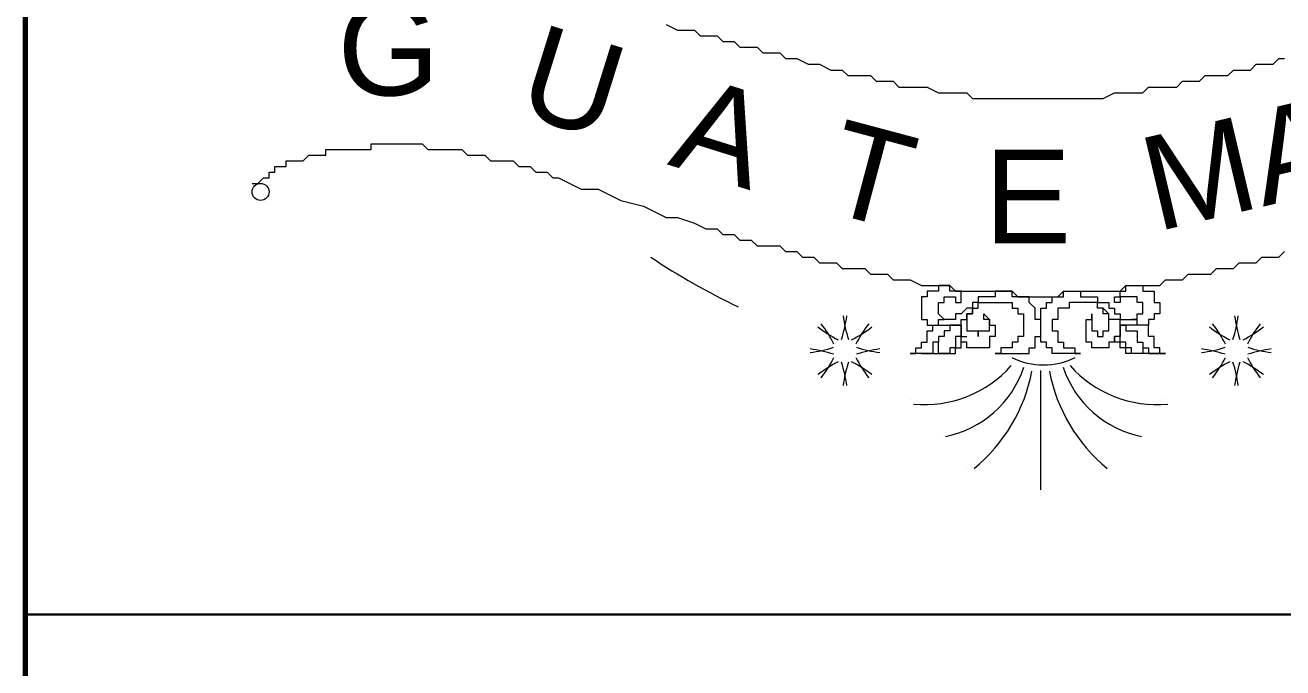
# Model space of a CAD drawing. Header units: millimetres. Extents: x 2290 to 2376, y 1743 to 1875.
# Drawn here: x 2301.54 to 2305.296, y 1864.787 to 1866.707 of the extents above; entities that cross this region are included whole.
import ezdxf

# ---------------------------------------------------------------- set-up
doc = ezdxf.new("R2010")
doc.units = ezdxf.units.MM
for name, color, linetype in [('PDF_0', 7, 'Continuous'), ('PDF_FORMATO', 7, 'Continuous'), ('PDF_Text', 7, 'Continuous')]:
    doc.layers.add(name, color=color, linetype=linetype)
doc.styles.add('PDF TimesNewRomanPS-BoldMT', font='arial.ttf')

msp = doc.modelspace()

# ---------------------------------------------------------------- linework, layer by layer
at = {"layer": 'PDF_0', "lineweight": 70}
msp.add_lwpolyline([(2301.5396, 1870.944), (2301.5396, 1746.9868), (2371.9221, 1746.9868), (2371.9221, 1870.944)], close=True, dxfattribs=at)
at = {"layer": 'PDF_0', "lineweight": 9}
for points in [[(2303.4542, 1866.7082), (2303.488, 1866.6912), (2303.5219, 1866.6912), (2303.5389, 1866.6912), (2303.5558, 1866.6743), (2303.5728, 1866.6743), (2303.6067, 1866.6743), (2303.6236, 1866.6574), (2303.6405, 1866.6574), (2303.6575, 1866.6574), (2303.6744, 1866.6404), (2303.7083, 1866.6404), (2303.7253, 1866.6404), (2303.7422, 1866.6235), (2303.7591, 1866.6235), (2303.793, 1866.6235), (2303.81, 1866.6065), (2303.8269, 1866.6065), (2303.8439, 1866.6065), (2303.8777, 1866.5896), (2303.8947, 1866.5896), (2303.9116, 1866.5896), (2303.9455, 1866.5726), (2303.9625, 1866.5726), (2303.9794, 1866.5726), (2303.9963, 1866.5557), (2304.0302, 1866.5557), (2304.0472, 1866.5557), (2304.0641, 1866.5557), (2304.0811, 1866.5388), (2304.115, 1866.5388), (2304.1319, 1866.5388), (2304.1488, 1866.5218), (2304.1827, 1866.5218), (2304.1997, 1866.5218), (2304.2166, 1866.5218), (2304.2336, 1866.5218), (2304.2674, 1866.5049), (2304.2844, 1866.5049), (2304.3013, 1866.5049), (2304.3352, 1866.5049), (2304.3522, 1866.5049), (2304.3691, 1866.4879), (2304.386, 1866.4879), (2304.4199, 1866.4879), (2304.4369, 1866.4879), (2304.4538, 1866.4879), (2304.4708, 1866.4879), (2304.4877, 1866.4879), (2304.5046, 1866.4879), (2304.5216, 1866.4879), (2304.5385, 1866.4879), (2304.5555, 1866.4879), (2304.5724, 1866.4879), (2304.5894, 1866.4879), (2304.6063, 1866.4879), (2304.6233, 1866.4879), (2304.6402, 1866.4879), (2304.6571, 1866.4879), (2304.6741, 1866.4879), (2304.691, 1866.4879), (2304.708, 1866.4879), (2304.7249, 1866.4879), (2304.7419, 1866.4879), (2304.7588, 1866.4879), (2304.7927, 1866.5049), (2304.8096, 1866.5049), (2304.8266, 1866.5049), (2304.8435, 1866.5049), (2304.8774, 1866.5049), (2304.8943, 1866.5218), (2304.9113, 1866.5218), (2304.9452, 1866.5218), (2304.9621, 1866.5218), (2304.9791, 1866.5218), (2304.996, 1866.5388), (2305.0299, 1866.5388), (2305.0468, 1866.5388), (2305.0638, 1866.5557), (2305.0977, 1866.5557), (2305.1146, 1866.5557), (2305.1316, 1866.5557), (2305.1485, 1866.5726), (2305.1824, 1866.5726), (2305.1993, 1866.5726), (2305.2163, 1866.5896), (2305.2332, 1866.5896), (2305.2671, 1866.5896), (2305.284, 1866.6065), (2305.301, 1866.6065)], [(2302.2173, 1866.2338), (2302.2342, 1866.2338), (2302.2512, 1866.2507), (2302.2681, 1866.2507), (2302.2681, 1866.2677), (2302.2851, 1866.2677), (2302.2851, 1866.2846), (2302.302, 1866.2846), (2302.319, 1866.2846), (2302.319, 1866.3016), (2302.3359, 1866.3016), (2302.3528, 1866.3016), (2302.3698, 1866.3016), (2302.3867, 1866.3185), (2302.4037, 1866.3185), (2302.4206, 1866.3185), (2302.4376, 1866.3185), (2302.4376, 1866.3354), (2302.4545, 1866.3354), (2302.4715, 1866.3354), (2302.4884, 1866.3354), (2302.5053, 1866.3354), (2302.5223, 1866.3354), (2302.5392, 1866.3354), (2302.5562, 1866.3354), (2302.5731, 1866.3354), (2302.5731, 1866.3524), (2302.5901, 1866.3524), (2302.607, 1866.3524), (2302.6239, 1866.3524), (2302.6409, 1866.3524), (2302.6578, 1866.3524), (2302.6748, 1866.3524), (2302.6917, 1866.3524), (2302.7087, 1866.3524), (2302.7256, 1866.3524), (2302.7425, 1866.3354), (2302.7595, 1866.3354), (2302.7764, 1866.3354), (2302.7934, 1866.3354), (2302.8103, 1866.3354), (2302.8273, 1866.3354), (2302.8442, 1866.3354), (2302.8611, 1866.3185), (2302.8781, 1866.3185), (2302.895, 1866.3185), (2302.912, 1866.3185), (2302.9289, 1866.3016), (2302.9459, 1866.3016), (2302.9628, 1866.3016), (2302.9967, 1866.3016), (2303.0136, 1866.2846), (2303.0306, 1866.2846), (2303.0475, 1866.2846), (2303.0645, 1866.2677), (2303.0814, 1866.2677), (2303.0984, 1866.2677), (2303.1153, 1866.2507), (2303.1322, 1866.2507), (2303.1661, 1866.2338), (2303.2, 1866.2168), (2303.2508, 1866.2168), (2303.2847, 1866.1999), (2303.3186, 1866.1829), (2303.3864, 1866.166), (2303.4203, 1866.1491), (2303.4542, 1866.1321), (2303.488, 1866.1321), (2303.5389, 1866.1152), (2303.5728, 1866.0982), (2303.5897, 1866.0982), (2303.6067, 1866.0982), (2303.6236, 1866.0813), (2303.6405, 1866.0813), (2303.6575, 1866.0813), (2303.6744, 1866.0643), (2303.6914, 1866.0643), (2303.7083, 1866.0643), (2303.7253, 1866.0474), (2303.7422, 1866.0474), (2303.7591, 1866.0474), (2303.793, 1866.0474), (2303.81, 1866.0305), (2303.8269, 1866.0305), (2303.8439, 1866.0305), (2303.8608, 1866.0135), (2303.8777, 1866.0135), (2303.8947, 1866.0135), (2303.9116, 1865.9966), (2303.9286, 1865.9966), (2303.9455, 1865.9966), (2303.9625, 1865.9966), (2303.9794, 1865.9796), (2304.0133, 1865.9796), (2304.0302, 1865.9796), (2304.0472, 1865.9796), (2304.0641, 1865.9627), (2304.0811, 1865.9627), (2304.098, 1865.9627), (2304.115, 1865.9627), (2304.1319, 1865.9457), (2304.1488, 1865.9457), (2304.1658, 1865.9457), (2304.1827, 1865.9457), (2304.2166, 1865.9288), (2304.2336, 1865.9288), (2304.2505, 1865.9288), (2304.2674, 1865.9288), (2304.2844, 1865.9288), (2304.3013, 1865.9288), (2304.3183, 1865.9119), (2304.3352, 1865.9119), (2304.3522, 1865.9119), (2304.386, 1865.9119), (2304.403, 1865.9119), (2304.4199, 1865.9119), (2304.4369, 1865.9119), (2304.4538, 1865.9119), (2304.4708, 1865.9119), (2304.4877, 1865.9119), (2304.5046, 1865.8949), (2304.5216, 1865.8949), (2304.5385, 1865.8949), (2304.5555, 1865.8949), (2304.5724, 1865.8949), (2304.5894, 1865.8949), (2304.6063, 1865.8949), (2304.6233, 1865.8949), (2304.6402, 1865.9119), (2304.6571, 1865.9119), (2304.6741, 1865.9119), (2304.708, 1865.9119), (2304.7249, 1865.9119), (2304.7419, 1865.9119), (2304.7588, 1865.9119), (2304.7757, 1865.9119), (2304.7927, 1865.9119), (2304.8096, 1865.9119), (2304.8266, 1865.9288), (2304.8435, 1865.9288), (2304.8774, 1865.9288), (2304.8943, 1865.9288), (2304.9113, 1865.9288), (2304.9282, 1865.9288), (2304.9452, 1865.9457), (2304.9621, 1865.9457), (2304.9791, 1865.9457), (2304.996, 1865.9457), (2305.0129, 1865.9627), (2305.0299, 1865.9627), (2305.0638, 1865.9627), (2305.0807, 1865.9627), (2305.0977, 1865.9796), (2305.1146, 1865.9796), (2305.1316, 1865.9796), (2305.1485, 1865.9796), (2305.1654, 1865.9966), (2305.1824, 1865.9966), (2305.1993, 1865.9966), (2305.2163, 1865.9966), (2305.2332, 1866.0135), (2305.2671, 1866.0135), (2305.284, 1866.0135), (2305.301, 1866.0305)], [(2304.3691, 1865.861), (2304.3691, 1865.8441), (2304.3522, 1865.8441), (2304.3522, 1865.8271), (2304.3522, 1865.8102), (2304.3522, 1865.7933), (2304.3691, 1865.7933), (2304.386, 1865.7933), (2304.386, 1865.7763), (2304.386, 1865.7933), (2304.403, 1865.7933), (2304.4199, 1865.7933), (2304.4199, 1865.8102), (2304.4199, 1865.8271), (2304.403, 1865.8271), (2304.403, 1865.8441), (2304.4199, 1865.8271), (2304.4199, 1865.8102), (2304.4369, 1865.8102), (2304.4369, 1865.7933), (2304.4369, 1865.7763), (2304.4199, 1865.7763), (2304.4199, 1865.7594), (2304.4199, 1865.7424), (2304.403, 1865.7424), (2304.386, 1865.7424), (2304.3691, 1865.7424), (2304.3522, 1865.7424), (2304.3522, 1865.7594), (2304.3352, 1865.7594), (2304.3352, 1865.7763), (2304.3352, 1865.7933), (2304.3352, 1865.8102), (2304.3183, 1865.8102), (2304.3013, 1865.8102), (2304.3013, 1865.7933), (2304.2844, 1865.7933), (2304.2844, 1865.7763), (2304.2674, 1865.7763), (2304.2674, 1865.7594), (2304.2505, 1865.7594), (2304.2505, 1865.7424), (2304.2505, 1865.7255), (2304.2336, 1865.7255), (2304.2166, 1865.7255), (2304.1997, 1865.7255), (2304.1827, 1865.7255), (2304.1997, 1865.7255), (2304.1997, 1865.7424), (2304.2166, 1865.7424), (2304.2166, 1865.7594), (2304.2336, 1865.7594), (2304.2336, 1865.7763), (2304.2336, 1865.7933), (2304.2505, 1865.7933), (2304.2505, 1865.8102), (2304.2674, 1865.8102), (2304.2674, 1865.8271), (2304.2844, 1865.8271)], [(2304.8774, 1865.7594), (2304.8774, 1865.7424), (2304.8774, 1865.7255), (2304.8605, 1865.7255), (2304.8435, 1865.7255), (2304.8435, 1865.7424), (2304.8266, 1865.7424), (2304.8266, 1865.7594), (2304.8096, 1865.7594), (2304.8096, 1865.7763), (2304.8096, 1865.7933), (2304.8096, 1865.8102), (2304.8096, 1865.7933), (2304.8096, 1865.7763), (2304.7927, 1865.7763), (2304.7927, 1865.7594), (2304.7757, 1865.7594), (2304.7757, 1865.7424), (2304.7588, 1865.7424), (2304.7419, 1865.7424), (2304.7249, 1865.7424), (2304.7249, 1865.7594), (2304.708, 1865.7594), (2304.708, 1865.7763), (2304.708, 1865.7933), (2304.708, 1865.8102), (2304.708, 1865.8271), (2304.7249, 1865.8271), (2304.7249, 1865.8441), (2304.7249, 1865.8271), (2304.7249, 1865.8102), (2304.7249, 1865.7933), (2304.7419, 1865.7933), (2304.7419, 1865.7763), (2304.7588, 1865.7763), (2304.7588, 1865.7933), (2304.7757, 1865.7933), (2304.7757, 1865.8102), (2304.7757, 1865.8271), (2304.7757, 1865.8441), (2304.7588, 1865.861)], [(2304.3352, 1865.8102), (2304.3352, 1865.7933), (2304.3352, 1865.7763), (2304.3183, 1865.7763), (2304.3183, 1865.7594), (2304.3183, 1865.7424), (2304.3013, 1865.7424), (2304.3013, 1865.7255), (2304.2844, 1865.7255), (2304.2674, 1865.7255), (2304.2674, 1865.7424), (2304.2674, 1865.7594)], [(2304.8096, 1865.8102), (2304.8266, 1865.8102), (2304.8266, 1865.7933), (2304.8435, 1865.7933), (2304.8605, 1865.7933), (2304.8605, 1865.7763), (2304.8605, 1865.7594), (2304.8774, 1865.7594), (2304.8774, 1865.7424), (2304.8943, 1865.7424), (2304.8943, 1865.7255), (2304.9113, 1865.7255), (2304.9282, 1865.7255), (2304.9452, 1865.7255), (2304.9282, 1865.7255), (2304.9282, 1865.7424), (2304.9113, 1865.7424), (2304.9113, 1865.7594), (2304.9113, 1865.7763), (2304.8943, 1865.7763), (2304.8943, 1865.7933), (2304.8943, 1865.8102), (2304.8774, 1865.8102), (2304.8605, 1865.8102), (2304.8605, 1865.8271), (2304.8435, 1865.8271)], [(2304.2166, 1865.7255), (2304.2336, 1865.7255), (2304.2505, 1865.7255), (2304.2674, 1865.7255), (2304.2844, 1865.7255), (2304.3013, 1865.7255), (2304.3183, 1865.7255), (2304.3183, 1865.7424), (2304.3352, 1865.7424), (2304.3352, 1865.7594), (2304.3352, 1865.7763), (2304.3522, 1865.7763)], [(2304.9282, 1865.7255), (2304.9113, 1865.7255), (2304.8943, 1865.7255), (2304.8774, 1865.7255), (2304.8605, 1865.7255), (2304.8435, 1865.7255), (2304.8266, 1865.7255), (2304.8266, 1865.7424), (2304.8096, 1865.7424), (2304.8096, 1865.7594), (2304.7927, 1865.7594), (2304.7927, 1865.7763)], [(2304.5724, 1865.3188), (2304.5724, 1865.6746)], [(2304.1827, 1865.5899), (2304.1827, 1865.5899)], [(2304.9452, 1865.5899), (2304.9452, 1865.5899)], [(2304.2674, 1865.4883), (2304.2674, 1865.4883)], [(2304.8605, 1865.4883), (2304.8605, 1865.4883)], [(2304.3522, 1865.3866), (2304.3522, 1865.3866)], [(2304.7757, 1865.3866), (2304.7757, 1865.3866)], [(2304.5724, 1865.3019), (2304.5724, 1865.3019)]]:
    msp.add_lwpolyline(points, dxfattribs=at)
for points in [[(2304.4369, 1865.7255), (2304.4538, 1865.7255), (2304.4708, 1865.7255), (2304.4877, 1865.7255), (2304.5046, 1865.7255), (2304.5216, 1865.7255), (2304.5385, 1865.7255), (2304.5385, 1865.7424), (2304.5555, 1865.7424), (2304.5555, 1865.7594), (2304.5555, 1865.7763), (2304.5724, 1865.7763), (2304.5724, 1865.7933), (2304.5724, 1865.8102), (2304.5724, 1865.8271), (2304.5555, 1865.8271), (2304.5555, 1865.8441), (2304.5555, 1865.861), (2304.5385, 1865.878), (2304.5385, 1865.8949), (2304.5216, 1865.8949), (2304.5046, 1865.8949), (2304.4877, 1865.8949), (2304.4877, 1865.9119), (2304.4708, 1865.9119), (2304.4538, 1865.9119), (2304.4369, 1865.9119), (2304.4369, 1865.8949), (2304.4199, 1865.8949), (2304.403, 1865.8949), (2304.386, 1865.8949), (2304.386, 1865.878), (2304.3691, 1865.878), (2304.3691, 1865.861), (2304.3522, 1865.861), (2304.3352, 1865.8441), (2304.3183, 1865.8441), (2304.3183, 1865.8271), (2304.3013, 1865.8271), (2304.2844, 1865.8271), (2304.2674, 1865.8441), (2304.2674, 1865.861), (2304.2674, 1865.878), (2304.2844, 1865.878), (2304.2844, 1865.8949), (2304.3013, 1865.8949), (2304.3183, 1865.8949), (2304.3183, 1865.878), (2304.3352, 1865.878), (2304.3352, 1865.8949), (2304.3352, 1865.9119), (2304.3183, 1865.9119), (2304.3013, 1865.9119), (2304.3013, 1865.9288), (2304.2844, 1865.9288), (2304.2674, 1865.9288), (2304.2674, 1865.9119), (2304.2505, 1865.9119), (2304.2336, 1865.9119), (2304.2336, 1865.8949), (2304.2166, 1865.8949), (2304.2166, 1865.878), (2304.2166, 1865.861), (2304.2166, 1865.8441), (2304.2166, 1865.8271), (2304.2336, 1865.8271), (2304.2336, 1865.8102), (2304.2505, 1865.8102), (2304.2674, 1865.8102), (2304.2844, 1865.8102), (2304.3013, 1865.8102), (2304.3183, 1865.8102), (2304.3352, 1865.8102), (2304.3352, 1865.8271), (2304.3522, 1865.8271), (2304.3522, 1865.8441), (2304.3691, 1865.8441), (2304.3691, 1865.861), (2304.386, 1865.861), (2304.386, 1865.878), (2304.403, 1865.878), (2304.4199, 1865.878), (2304.4369, 1865.878), (2304.4538, 1865.878), (2304.4708, 1865.878), (2304.4877, 1865.878), (2304.4877, 1865.861), (2304.5046, 1865.861), (2304.5046, 1865.8441), (2304.5216, 1865.8441), (2304.5216, 1865.8271), (2304.5216, 1865.8102), (2304.5216, 1865.7933), (2304.5216, 1865.7763), (2304.5046, 1865.7763), (2304.5046, 1865.7594), (2304.4877, 1865.7594), (2304.4877, 1865.7424), (2304.4708, 1865.7424), (2304.4538, 1865.7424), (2304.4538, 1865.7255)], [(2304.691, 1865.7255), (2304.6741, 1865.7255), (2304.6571, 1865.7255), (2304.6402, 1865.7255), (2304.6233, 1865.7255), (2304.6063, 1865.7255), (2304.6063, 1865.7424), (2304.5894, 1865.7424), (2304.5894, 1865.7594), (2304.5724, 1865.7594), (2304.5724, 1865.7763), (2304.5724, 1865.7933), (2304.5724, 1865.8102), (2304.5724, 1865.8271), (2304.5724, 1865.8441), (2304.5724, 1865.861), (2304.5894, 1865.861), (2304.5894, 1865.878), (2304.6063, 1865.878), (2304.6063, 1865.8949), (2304.6233, 1865.8949), (2304.6402, 1865.8949), (2304.6402, 1865.9119), (2304.6571, 1865.9119), (2304.6741, 1865.9119), (2304.691, 1865.9119), (2304.691, 1865.8949), (2304.708, 1865.8949), (2304.7249, 1865.8949), (2304.7419, 1865.8949), (2304.7419, 1865.878), (2304.7588, 1865.878), (2304.7757, 1865.878), (2304.7757, 1865.861), (2304.7927, 1865.861), (2304.7927, 1865.8441), (2304.8096, 1865.8441), (2304.8096, 1865.8271), (2304.8266, 1865.8271), (2304.8435, 1865.8271), (2304.8605, 1865.8271), (2304.8605, 1865.8441), (2304.8774, 1865.8441), (2304.8774, 1865.861), (2304.8774, 1865.878), (2304.8605, 1865.878), (2304.8605, 1865.8949), (2304.8435, 1865.8949), (2304.8266, 1865.8949), (2304.8096, 1865.8949), (2304.8096, 1865.878), (2304.7927, 1865.878), (2304.7927, 1865.8949), (2304.8096, 1865.8949), (2304.8096, 1865.9119), (2304.8266, 1865.9119), (2304.8266, 1865.9288), (2304.8435, 1865.9288), (2304.8605, 1865.9288), (2304.8774, 1865.9288), (2304.8774, 1865.9119), (2304.8943, 1865.9119), (2304.9113, 1865.9119), (2304.9113, 1865.8949), (2304.9113, 1865.878), (2304.9282, 1865.878), (2304.9282, 1865.861), (2304.9282, 1865.8441), (2304.9113, 1865.8441), (2304.9113, 1865.8271), (2304.8943, 1865.8271), (2304.8943, 1865.8102), (2304.8774, 1865.8102), (2304.8605, 1865.8102), (2304.8435, 1865.8102), (2304.8266, 1865.8102), (2304.8096, 1865.8102), (2304.8096, 1865.8271), (2304.7927, 1865.8271), (2304.7757, 1865.8271), (2304.7757, 1865.8441), (2304.7588, 1865.8441), (2304.7588, 1865.861), (2304.7419, 1865.861), (2304.7419, 1865.878), (2304.7249, 1865.878), (2304.708, 1865.878), (2304.691, 1865.878), (2304.6741, 1865.878), (2304.6571, 1865.878), (2304.6571, 1865.861), (2304.6402, 1865.861), (2304.6233, 1865.861), (2304.6233, 1865.8441), (2304.6233, 1865.8271), (2304.6063, 1865.8271), (2304.6063, 1865.8102), (2304.6063, 1865.7933), (2304.6233, 1865.7933), (2304.6233, 1865.7763), (2304.6233, 1865.7594), (2304.6402, 1865.7594), (2304.6402, 1865.7424), (2304.6571, 1865.7424), (2304.6741, 1865.7424), (2304.6741, 1865.7255)]]:
    msp.add_lwpolyline(points, close=True, dxfattribs=at)
msp.add_circle((2302.2427, 1866.2084), 0.0254, dxfattribs=at)
for centre, radius, start, end in [((2304.5807, 1867.7669), 2.1092, 236.2228, 244.3756), ((2304.1405, 1866.1069), 0.3814, 232.2904, 243.1005), ((2303.615, 1865.5814), 0.3814, 26.8954, 37.7069), ((2303.6151, 1865.8865), 0.3813, 341.8945, 352.7084), ((2304.3607, 1865.8865), 0.3813, 187.2916, 198.1055), ((2303.8353, 1866.1069), 0.3814, 296.8995, 307.7096), ((2304.3608, 1865.5814), 0.3814, 142.2931, 153.1046), ((2305.3096, 1866.1069), 0.3814, 232.2904, 243.1005), ((2304.7841, 1865.5814), 0.3814, 26.8954, 37.7069), ((2304.7842, 1865.8865), 0.3813, 341.8945, 352.7084), ((2305.5298, 1865.8865), 0.3813, 187.2916, 198.1055), ((2305.0043, 1866.1069), 0.3814, 296.8995, 307.7096), ((2305.5299, 1865.5814), 0.3814, 142.2931, 153.1046), ((2303.8353, 1866.1071), 0.3816, 277.3005, 288.1052), ((2303.8353, 1865.3608), 0.3816, 71.8948, 82.6995), ((2304.1405, 1866.1071), 0.3816, 251.8948, 262.6995), ((2304.1405, 1865.3608), 0.3816, 97.3005, 108.1052), ((2305.0044, 1866.1071), 0.3816, 277.3005, 288.1052), ((2305.0044, 1865.3608), 0.3816, 71.8948, 82.6995), ((2305.3096, 1866.1071), 0.3816, 251.8948, 262.6995), ((2305.3096, 1865.3608), 0.3816, 97.3005, 108.1052), ((2304.1405, 1865.361), 0.3814, 116.8995, 127.7096), ((2303.615, 1865.8865), 0.3814, 322.2931, 333.1046), ((2303.6151, 1865.5814), 0.3813, 7.2916, 18.1055), ((2304.3607, 1865.5814), 0.3813, 161.8945, 172.7084), ((2303.8353, 1865.361), 0.3814, 52.2904, 63.1005), ((2304.3608, 1865.8865), 0.3814, 206.8954, 217.7069), ((2304.5809, 1865.9033), 0.2117, 243.4337, 296.5663), ((2305.3096, 1865.361), 0.3814, 116.8995, 127.7096), ((2304.7841, 1865.8865), 0.3814, 322.2931, 333.1046), ((2304.7842, 1865.5814), 0.3813, 7.2916, 18.1055), ((2305.5298, 1865.5814), 0.3813, 161.8945, 172.7084), ((2305.0043, 1865.361), 0.3814, 52.2904, 63.1005), ((2305.5299, 1865.8865), 0.3814, 206.8954, 217.7069), ((2304.2251, 1865.9203), 0.3473, 264.6974, 318.3574), ((2304.2251, 1865.7848), 0.3135, 281.5632, 341.3607), ((2304.0557, 1865.7678), 0.4998, 309.4731, 349.0856), ((2305.0892, 1865.7678), 0.4998, 190.9144, 230.5269), ((2304.9367, 1865.7848), 0.3135, 198.6393, 258.4368), ((2304.9198, 1865.9203), 0.3473, 221.6426, 275.3026)]:
    msp.add_arc(centre, radius, start, end, dxfattribs=at)
at = {"layer": 'PDF_FORMATO', "lineweight": 30}
msp.add_lwpolyline([(2301.5396, 1864.9461), (2327.412, 1864.9461), (2327.412, 1870.944)], dxfattribs=at)

# ---------------------------------------------------------------- texts
at = {"layer": 'PDF_Text', "attachment_point": 4, "style": 'PDF TimesNewRomanPS-BoldMT'}
for s, insert, char_height in [('G', (2302.472, 1866.6352), 0.2813), ('E', (2304.4036, 1866.1946), 0.2797)]:
    msp.add_mtext(s, dxfattribs=dict(at, insert=insert, char_height=char_height))
at = {"layer": 'PDF_Text', "char_height": 0.2813, "attachment_point": 4, "style": 'PDF TimesNewRomanPS-BoldMT'}
for s, insert, rotation in [('U', (2303.0397, 1866.5779), 342.6476), ('MALA', (2304.8853, 1866.226), 13.2659), ('A', (2303.4971, 1866.4254), 342.6459), ('T', (2303.9489, 1866.2915), 345.0691)]:
    msp.add_mtext(s, dxfattribs=dict(at, insert=insert, rotation=rotation))

doc.saveas('drawing.dxf')
